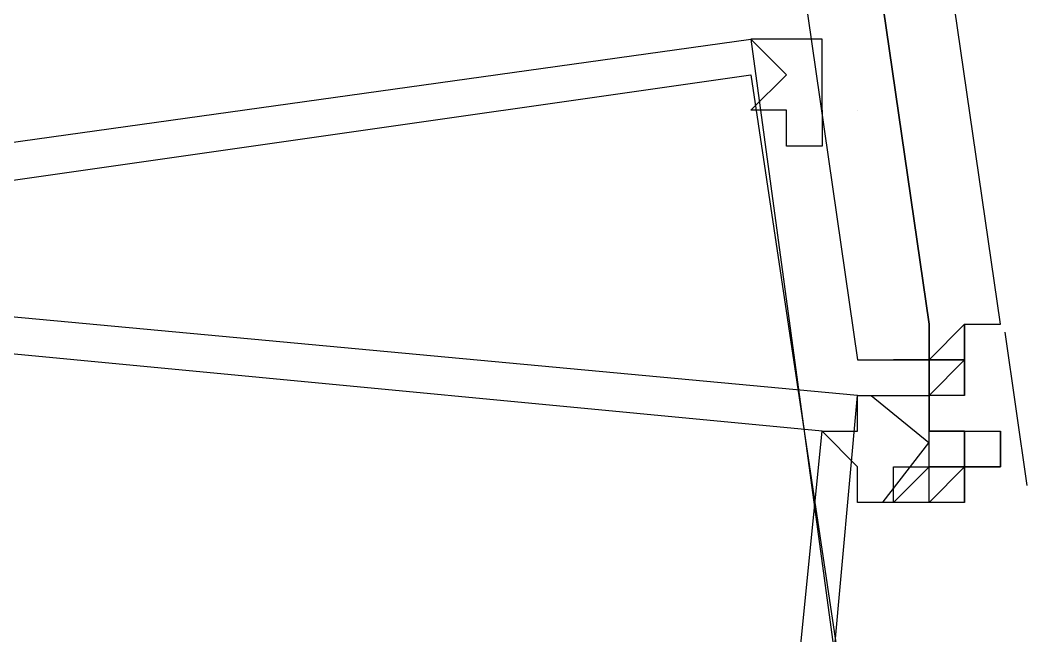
# Model space of a CAD drawing. Header units: feet. Extents: x -84 to 198, y -22 to 181.
# Drawn here: x 123.58 to 123.9566, y 46.2612 to 46.4915 of the extents above; entities that cross this region are included whole.
import ezdxf

# ---------------------------------------------------------------- set-up
doc = ezdxf.new("R2010")
doc.units = ezdxf.units.FT
doc.layers.add('A-LINEA', color=7, linetype='CONTINUOUS')

msp = doc.modelspace()

# ---------------------------------------------------------------- linework, layer by layer
at = {"layer": 'A-LINEA'}
for p, q in [((123.8533, 46.4844), (123.8667, 46.4711)), ((123.8533, 46.4844), (123.8667, 46.4711)), ((123.8667, 46.4844), (123.8667, 46.4844)), ((123.8667, 46.4844), (123.8667, 46.4844)), ((123.8933, 46.4578), (123.8933, 46.4578)), ((123.8933, 46.4578), (123.8933, 46.4578)), ((123.92, 46.3778), (123.92, 46.3778)), ((123.92, 46.3778), (123.92, 46.3778)), ((123.92, 46.3778), (123.92, 46.3778)), ((123.92, 46.3778), (123.92, 46.3778)), ((123.92, 46.3778), (123.92, 46.3778)), ((123.92, 46.3778), (123.92, 46.3778)), ((123.9333, 46.3644), (123.9333, 46.3778)), ((123.9333, 46.3644), (123.9333, 46.3778)), ((123.9333, 46.3644), (123.9333, 46.3778)), ((123.9333, 46.3644), (123.9333, 46.3778)), ((123.9333, 46.3778), (123.9333, 46.3778)), ((123.9333, 46.3644), (123.9333, 46.3778)), ((123.9333, 46.3644), (123.9333, 46.3778)), ((123.9333, 46.3644), (123.9333, 46.3778)), ((123.9333, 46.3644), (123.9333, 46.3778)), ((123.9333, 46.3644), (123.9333, 46.3778)), ((123.9333, 46.3778), (123.9333, 46.3778)), ((123.9333, 46.3644), (123.9333, 46.3778)), ((123.9484, 46.3748), (123.9566, 46.3174)), ((123.9484, 46.3748), (123.9566, 46.3174)), ((123.8933, 46.3644), (123.8933, 46.3644)), ((123.8933, 46.3644), (123.8933, 46.3644)), ((123.8933, 46.3644), (123.8933, 46.3644)), ((123.8933, 46.3644), (123.8933, 46.3644)), ((123.8933, 46.3644), (123.8933, 46.3644)), ((123.8933, 46.3644), (123.8933, 46.3644)), ((123.8933, 46.3644), (123.8933, 46.3644)), ((123.8933, 46.3644), (123.8933, 46.3644)), ((123.8933, 46.3644), (123.8933, 46.3644)), ((123.8933, 46.3644), (123.8933, 46.3644)), ((123.8933, 46.3644), (123.8933, 46.3644)), ((123.8933, 46.3644), (123.8933, 46.3644)), ((123.9067, 46.3644), (123.9067, 46.3644)), ((123.9067, 46.3644), (123.9067, 46.3644)), ((123.9067, 46.3644), (123.9067, 46.3644)), ((123.9067, 46.3644), (123.9067, 46.3644)), ((123.9067, 46.3644), (123.9067, 46.3644)), ((123.9067, 46.3644), (123.9067, 46.3644)), ((123.9067, 46.3644), (123.9067, 46.3644)), ((123.9067, 46.3644), (123.9067, 46.3644)), ((123.9067, 46.3644), (123.9067, 46.3644)), ((123.9067, 46.3644), (123.9067, 46.3644)), ((123.92, 46.3644), (123.9067, 46.3644)), ((123.9067, 46.3644), (123.9067, 46.3644)), ((123.9067, 46.3644), (123.9067, 46.3644)), ((123.9067, 46.3644), (123.9067, 46.3644)), ((123.9067, 46.3644), (123.9067, 46.3644)), ((123.9067, 46.3644), (123.9067, 46.3644)), ((123.9067, 46.3644), (123.9067, 46.3644)), ((123.9067, 46.3644), (123.9067, 46.3644)), ((123.9067, 46.3644), (123.9067, 46.3644)), ((123.9067, 46.3644), (123.9067, 46.3644)), ((123.9067, 46.3644), (123.9067, 46.3644)), ((123.92, 46.3644), (123.9067, 46.3644)), ((123.92, 46.3644), (123.92, 46.3644)), ((123.92, 46.3644), (123.92, 46.3644)), ((123.92, 46.3644), (123.92, 46.3644)), ((123.92, 46.3644), (123.92, 46.3644)), ((123.92, 46.3644), (123.92, 46.3644)), ((123.92, 46.3644), (123.92, 46.3644)), ((123.92, 46.3644), (123.92, 46.3644)), ((123.92, 46.3644), (123.92, 46.3644)), ((123.92, 46.3644), (123.92, 46.3644)), ((123.92, 46.3644), (123.92, 46.3644)), ((123.92, 46.3644), (123.92, 46.3644)), ((123.92, 46.3644), (123.92, 46.3644)), ((123.92, 46.3644), (123.92, 46.3644)), ((123.92, 46.3644), (123.92, 46.3644)), ((123.92, 46.3644), (123.92, 46.3644)), ((123.9333, 46.3644), (123.92, 46.3644)), ((123.92, 46.3644), (123.92, 46.3644)), ((123.92, 46.3644), (123.92, 46.3644)), ((123.92, 46.3644), (123.92, 46.3644)), ((123.92, 46.3644), (123.92, 46.3644)), ((123.92, 46.3644), (123.92, 46.3644)), ((123.92, 46.3644), (123.92, 46.3644)), ((123.92, 46.3644), (123.92, 46.3644)), ((123.92, 46.3644), (123.92, 46.3644)), ((123.92, 46.3644), (123.92, 46.3644)), ((123.92, 46.3644), (123.92, 46.3644)), ((123.92, 46.3644), (123.92, 46.3644)), ((123.92, 46.3644), (123.92, 46.3644)), ((123.92, 46.3644), (123.92, 46.3644)), ((123.92, 46.3644), (123.92, 46.3644)), ((123.92, 46.3644), (123.92, 46.3644)), ((123.92, 46.3644), (123.92, 46.3644)), ((123.92, 46.3644), (123.92, 46.3644)), ((123.92, 46.3644), (123.92, 46.3644)), ((123.92, 46.3644), (123.92, 46.3644)), ((123.92, 46.3644), (123.92, 46.3644)), ((123.92, 46.3644), (123.92, 46.3644)), ((123.92, 46.3644), (123.92, 46.3644)), ((123.92, 46.3644), (123.92, 46.3644)), ((123.92, 46.3644), (123.92, 46.3644)), ((123.9333, 46.3644), (123.92, 46.3644)), ((123.92, 46.3644), (123.92, 46.3644)), ((123.92, 46.3644), (123.92, 46.3644)), ((123.92, 46.3644), (123.92, 46.3644)), ((123.92, 46.3644), (123.92, 46.3644)), ((123.92, 46.3644), (123.92, 46.3644)), ((123.92, 46.3644), (123.92, 46.3644)), ((123.92, 46.3644), (123.92, 46.3644)), ((123.92, 46.3644), (123.92, 46.3644)), ((123.92, 46.3644), (123.92, 46.3644)), ((123.9333, 46.3644), (123.9333, 46.3644)), ((123.9333, 46.3511), (123.9333, 46.3644)), ((123.9333, 46.3644), (123.9333, 46.3644)), ((123.9333, 46.3644), (123.9333, 46.3644)), ((123.9333, 46.3644), (123.9333, 46.3644)), ((123.9333, 46.3644), (123.9333, 46.3644)), ((123.9333, 46.3644), (123.9333, 46.3644)), ((123.9333, 46.3644), (123.9333, 46.3644)), ((123.9333, 46.3644), (123.9333, 46.3644)), ((123.9333, 46.3644), (123.9333, 46.3644)), ((123.9333, 46.3644), (123.9333, 46.3644)), ((123.9333, 46.3644), (123.9333, 46.3644)), ((123.9333, 46.3644), (123.9333, 46.3644)), ((123.9333, 46.3644), (123.9333, 46.3644)), ((123.9333, 46.3644), (123.9333, 46.3511)), ((123.9333, 46.3644), (123.9333, 46.3644)), ((123.9333, 46.3644), (123.9333, 46.3644)), ((123.9333, 46.3644), (123.9333, 46.3644)), ((123.9333, 46.3644), (123.9333, 46.3644)), ((123.9333, 46.3644), (123.9333, 46.3644)), ((123.9333, 46.3644), (123.9333, 46.3644)), ((123.9333, 46.3511), (123.9333, 46.3644)), ((123.9333, 46.3644), (123.9333, 46.3644)), ((123.9333, 46.3644), (123.9333, 46.3644)), ((123.9333, 46.3644), (123.9333, 46.3644)), ((123.9333, 46.3644), (123.9333, 46.3644)), ((123.9333, 46.3644), (123.9333, 46.3644)), ((123.9333, 46.3644), (123.9333, 46.3644)), ((123.9333, 46.3644), (123.9333, 46.3644)), ((123.9333, 46.3644), (123.9333, 46.3644)), ((123.9333, 46.3644), (123.9333, 46.3644)), ((123.9333, 46.3644), (123.9333, 46.3644)), ((123.9333, 46.3644), (123.9333, 46.3644)), ((123.9333, 46.3644), (123.9333, 46.3644)), ((123.9333, 46.3644), (123.9333, 46.3511)), ((123.9333, 46.3644), (123.9333, 46.3644)), ((123.9333, 46.3644), (123.9333, 46.3644)), ((123.9333, 46.3644), (123.9333, 46.3644)), ((123.9333, 46.3644), (123.9333, 46.3644)), ((123.9333, 46.3644), (123.9333, 46.3644)), ((123.92, 46.3511), (123.92, 46.3511)), ((123.92, 46.3511), (123.92, 46.3511)), ((123.92, 46.3378), (123.92, 46.3511)), ((123.92, 46.3511), (123.92, 46.3511)), ((123.92, 46.3511), (123.92, 46.3511)), ((123.92, 46.3511), (123.92, 46.3511)), ((123.9333, 46.3511), (123.92, 46.3511)), ((123.92, 46.3511), (123.92, 46.3511)), ((123.92, 46.3511), (123.92, 46.3511)), ((123.92, 46.3511), (123.92, 46.3511)), ((123.92, 46.3511), (123.92, 46.3378)), ((123.92, 46.3511), (123.92, 46.3511)), ((123.92, 46.3511), (123.92, 46.3511)), ((123.92, 46.3511), (123.92, 46.3511)), ((123.92, 46.3511), (123.92, 46.3511)), ((123.92, 46.3511), (123.92, 46.3378)), ((123.92, 46.3511), (123.92, 46.3378)), ((123.92, 46.3511), (123.92, 46.3511)), ((123.92, 46.3511), (123.92, 46.3511)), ((123.92, 46.3378), (123.92, 46.3511)), ((123.92, 46.3511), (123.92, 46.3511)), ((123.92, 46.3511), (123.92, 46.3511)), ((123.92, 46.3511), (123.92, 46.3511)), ((123.9333, 46.3511), (123.92, 46.3511)), ((123.92, 46.3511), (123.92, 46.3511)), ((123.92, 46.3511), (123.92, 46.3511)), ((123.92, 46.3511), (123.92, 46.3511)), ((123.92, 46.3511), (123.92, 46.3378)), ((123.92, 46.3511), (123.92, 46.3511)), ((123.92, 46.3511), (123.92, 46.3511)), ((123.92, 46.3511), (123.92, 46.3511)), ((123.92, 46.3511), (123.92, 46.3511)), ((123.92, 46.3511), (123.92, 46.3378)), ((123.92, 46.3511), (123.92, 46.3378)), ((123.9333, 46.3511), (123.9333, 46.3511)), ((123.9333, 46.3511), (123.9333, 46.3511)), ((123.9333, 46.3511), (123.9333, 46.3511)), ((123.9333, 46.3511), (123.9333, 46.3511)), ((123.9333, 46.3511), (123.9333, 46.3511)), ((123.9333, 46.3511), (123.9333, 46.3511)), ((123.9333, 46.3511), (123.9333, 46.3511)), ((123.9333, 46.3511), (123.9333, 46.3511)), ((123.9333, 46.3511), (123.9333, 46.3511)), ((123.9333, 46.3511), (123.9333, 46.3511)), ((123.9333, 46.3511), (123.9333, 46.3511)), ((123.9333, 46.3511), (123.9333, 46.3511)), ((123.9333, 46.3511), (123.9333, 46.3511)), ((123.9333, 46.3511), (123.9333, 46.3511)), ((123.9333, 46.3511), (123.9333, 46.3511)), ((123.9333, 46.3511), (123.9333, 46.3511)), ((123.9333, 46.3511), (123.9333, 46.3511)), ((123.9333, 46.3511), (123.9333, 46.3511)), ((123.9333, 46.3511), (123.9333, 46.3511)), ((123.9333, 46.3511), (123.9333, 46.3511)), ((123.9333, 46.3511), (123.9333, 46.3511)), ((123.9333, 46.3511), (123.9333, 46.3511)), ((123.9333, 46.3511), (123.9333, 46.3511)), ((123.9333, 46.3511), (123.9333, 46.3511)), ((123.9333, 46.3511), (123.9333, 46.3511)), ((123.9333, 46.3511), (123.9333, 46.3511)), ((123.9333, 46.3511), (123.9333, 46.3511)), ((123.9333, 46.3511), (123.9333, 46.3511)), ((123.9333, 46.3511), (123.9333, 46.3511)), ((123.9333, 46.3511), (123.9333, 46.3511)), ((123.9333, 46.3511), (123.9333, 46.3511)), ((123.9333, 46.3511), (123.9333, 46.3511)), ((123.9333, 46.3511), (123.9333, 46.3511)), ((123.9333, 46.3511), (123.9333, 46.3511)), ((123.9333, 46.3511), (123.9333, 46.3511)), ((123.9333, 46.3511), (123.9333, 46.3511)), ((123.9333, 46.3511), (123.9333, 46.3511)), ((123.9333, 46.3511), (123.9333, 46.3511)), ((123.9333, 46.3511), (123.9333, 46.3511)), ((123.9333, 46.3511), (123.9333, 46.3511)), ((123.9333, 46.3511), (123.9333, 46.3511)), ((123.9333, 46.3511), (123.9333, 46.3511)), ((123.9333, 46.3511), (123.9333, 46.3511)), ((123.9333, 46.3511), (123.9333, 46.3511)), ((123.9333, 46.3511), (123.9333, 46.3511)), ((123.9333, 46.3511), (123.9333, 46.3511)), ((123.9333, 46.3511), (123.9333, 46.3511)), ((123.9333, 46.3511), (123.9333, 46.3511)), ((123.9333, 46.3511), (123.9333, 46.3511)), ((123.9333, 46.3511), (123.9333, 46.3511)), ((123.9333, 46.3511), (123.9333, 46.3511)), ((123.9333, 46.3511), (123.9333, 46.3511)), ((123.9333, 46.3511), (123.9333, 46.3511)), ((123.9333, 46.3511), (123.9333, 46.3511)), ((123.9333, 46.3511), (123.9333, 46.3511)), ((123.9333, 46.3511), (123.9333, 46.3511)), ((123.9333, 46.3511), (123.9333, 46.3511)), ((123.9333, 46.3511), (123.9333, 46.3511)), ((123.9333, 46.3511), (123.9333, 46.3511)), ((123.9333, 46.3511), (123.9333, 46.3511)), ((123.9333, 46.3511), (123.9333, 46.3511)), ((123.9333, 46.3511), (123.9333, 46.3511)), ((123.9333, 46.3511), (123.9333, 46.3511)), ((123.9333, 46.3511), (123.9333, 46.3511)), ((123.9333, 46.3511), (123.9333, 46.3511)), ((123.9333, 46.3511), (123.9333, 46.3511)), ((123.9333, 46.3511), (123.9333, 46.3511)), ((123.9333, 46.3511), (123.9333, 46.3511)), ((123.9333, 46.3511), (123.9333, 46.3511)), ((123.9333, 46.3511), (123.9333, 46.3511)), ((123.9333, 46.3511), (123.9333, 46.3511)), ((123.9333, 46.3511), (123.9333, 46.3511)), ((123.9333, 46.3511), (123.9333, 46.3511)), ((123.9333, 46.3511), (123.9333, 46.3511)), ((123.9333, 46.3511), (123.9333, 46.3511)), ((123.9333, 46.3511), (123.9333, 46.3511)), ((123.9333, 46.3511), (123.9333, 46.3511)), ((123.9333, 46.3511), (123.9333, 46.3511)), ((123.8933, 46.3378), (123.8933, 46.3378)), ((123.8933, 46.3378), (123.8933, 46.3378)), ((123.92, 46.3378), (123.92, 46.3378)), ((123.92, 46.3378), (123.9333, 46.3378)), ((123.92, 46.3378), (123.92, 46.3378)), ((123.92, 46.3378), (123.9333, 46.3378)), ((123.92, 46.3244), (123.92, 46.3378)), ((123.92, 46.3378), (123.92, 46.3378)), ((123.92, 46.3378), (123.92, 46.3378)), ((123.92, 46.3378), (123.92, 46.3378)), ((123.92, 46.3378), (123.92, 46.3378)), ((123.92, 46.3378), (123.92, 46.3378)), ((123.92, 46.3378), (123.92, 46.3378)), ((123.92, 46.3378), (123.92, 46.3378)), ((123.92, 46.3378), (123.92, 46.3378)), ((123.92, 46.3378), (123.92, 46.3378)), ((123.9333, 46.3378), (123.92, 46.3378)), ((123.92, 46.3378), (123.92, 46.3378)), ((123.92, 46.3378), (123.92, 46.3378)), ((123.9333, 46.3378), (123.92, 46.3378)), ((123.92, 46.3378), (123.92, 46.3378)), ((123.92, 46.3378), (123.92, 46.3378)), ((123.92, 46.3378), (123.92, 46.3378)), ((123.92, 46.3378), (123.9333, 46.3378)), ((123.92, 46.3378), (123.92, 46.3378)), ((123.92, 46.3378), (123.9333, 46.3378)), ((123.92, 46.3244), (123.92, 46.3378)), ((123.92, 46.3378), (123.92, 46.3378)), ((123.92, 46.3378), (123.92, 46.3378)), ((123.92, 46.3378), (123.92, 46.3378)), ((123.92, 46.3378), (123.92, 46.3378)), ((123.92, 46.3378), (123.92, 46.3378)), ((123.92, 46.3378), (123.92, 46.3378)), ((123.92, 46.3378), (123.92, 46.3378)), ((123.92, 46.3378), (123.92, 46.3378)), ((123.92, 46.3378), (123.92, 46.3378)), ((123.9333, 46.3378), (123.92, 46.3378)), ((123.92, 46.3378), (123.92, 46.3378)), ((123.92, 46.3378), (123.92, 46.3378)), ((123.9333, 46.3378), (123.92, 46.3378)), ((123.92, 46.3378), (123.92, 46.3378)), ((123.92, 46.3378), (123.92, 46.3378)), ((123.9333, 46.3378), (123.9333, 46.3378)), ((123.9333, 46.3378), (123.9333, 46.3378)), ((123.9333, 46.3378), (123.9333, 46.3378)), ((123.9333, 46.3378), (123.9333, 46.3378)), ((123.9333, 46.3378), (123.9333, 46.3378)), ((123.9333, 46.3378), (123.9333, 46.3378)), ((123.9333, 46.3378), (123.9333, 46.3378)), ((123.9333, 46.3378), (123.9467, 46.3378)), ((123.9333, 46.3378), (123.9333, 46.3378)), ((123.9333, 46.3378), (123.9333, 46.3378)), ((123.9333, 46.3378), (123.9333, 46.3378)), ((123.9333, 46.3378), (123.9333, 46.3378)), ((123.9333, 46.3378), (123.9333, 46.3378)), ((123.9333, 46.3378), (123.9333, 46.3378)), ((123.9333, 46.3378), (123.9333, 46.3378)), ((123.9333, 46.3378), (123.9333, 46.3378)), ((123.9333, 46.3378), (123.9333, 46.3378)), ((123.9333, 46.3378), (123.9333, 46.3378)), ((123.9333, 46.3378), (123.9333, 46.3378)), ((123.9333, 46.3378), (123.9333, 46.3244)), ((123.9333, 46.3378), (123.9333, 46.3378)), ((123.9333, 46.3378), (123.9333, 46.3378)), ((123.9333, 46.3378), (123.9333, 46.3378)), ((123.9333, 46.3378), (123.9467, 46.3378)), ((123.9333, 46.3378), (123.9333, 46.3378)), ((123.9333, 46.3378), (123.9333, 46.3378)), ((123.9333, 46.3378), (123.9333, 46.3378)), ((123.9333, 46.3378), (123.9333, 46.3378)), ((123.9333, 46.3378), (123.9333, 46.3378)), ((123.9333, 46.3378), (123.9333, 46.3378)), ((123.9333, 46.3378), (123.9333, 46.3378)), ((123.9333, 46.3378), (123.9333, 46.3378)), ((123.9333, 46.3378), (123.9333, 46.3378)), ((123.9333, 46.3378), (123.9467, 46.3378)), ((123.9333, 46.3378), (123.9333, 46.3378)), ((123.9333, 46.3378), (123.9333, 46.3378)), ((123.9333, 46.3378), (123.9333, 46.3378)), ((123.9333, 46.3378), (123.9333, 46.3378)), ((123.9333, 46.3378), (123.9333, 46.3378)), ((123.9333, 46.3378), (123.9333, 46.3378)), ((123.9333, 46.3378), (123.9333, 46.3378)), ((123.9333, 46.3378), (123.9333, 46.3378)), ((123.9333, 46.3378), (123.9333, 46.3378)), ((123.9333, 46.3378), (123.9333, 46.3378)), ((123.9333, 46.3378), (123.9333, 46.3378)), ((123.9333, 46.3378), (123.9333, 46.3244)), ((123.9333, 46.3378), (123.9333, 46.3378)), ((123.9333, 46.3378), (123.9333, 46.3378)), ((123.9333, 46.3378), (123.9333, 46.3378)), ((123.9333, 46.3378), (123.9467, 46.3378)), ((123.9333, 46.3378), (123.9333, 46.3378)), ((123.9333, 46.3378), (123.9333, 46.3378)), ((123.9467, 46.3378), (123.9467, 46.3378)), ((123.9467, 46.3378), (123.9467, 46.3378)), ((123.9467, 46.3378), (123.9467, 46.3378)), ((123.9467, 46.3244), (123.9467, 46.3378)), ((123.9467, 46.3244), (123.9467, 46.3378)), ((123.9467, 46.3378), (123.9467, 46.3378)), ((123.9467, 46.3378), (123.9467, 46.3378)), ((123.9467, 46.3378), (123.9467, 46.3378)), ((123.9467, 46.3378), (123.9467, 46.3378)), ((123.9467, 46.3378), (123.9467, 46.3378)), ((123.9467, 46.3244), (123.9467, 46.3378)), ((123.9467, 46.3244), (123.9467, 46.3378)), ((123.9467, 46.3378), (123.9467, 46.3378)), ((123.9467, 46.3378), (123.9467, 46.3378)), ((123.8933, 46.3244), (123.8933, 46.3244)), ((123.8933, 46.3244), (123.8933, 46.3244)), ((123.9067, 46.3111), (123.9067, 46.3244)), ((123.9067, 46.3244), (123.92, 46.3244)), ((123.9067, 46.3111), (123.9067, 46.3244)), ((123.9067, 46.3244), (123.92, 46.3244)), ((123.92, 46.3244), (123.92, 46.3244)), ((123.92, 46.3244), (123.92, 46.3244)), ((123.92, 46.3244), (123.92, 46.3244)), ((123.92, 46.3244), (123.92, 46.3244)), ((123.92, 46.3244), (123.92, 46.3244)), ((123.92, 46.3244), (123.9333, 46.3244)), ((123.92, 46.3244), (123.92, 46.3244)), ((123.92, 46.3244), (123.92, 46.3244)), ((123.92, 46.3244), (123.92, 46.3244)), ((123.92, 46.3244), (123.92, 46.3244)), ((123.92, 46.3244), (123.92, 46.3244)), ((123.92, 46.3244), (123.92, 46.3244)), ((123.92, 46.3244), (123.92, 46.3244)), ((123.92, 46.3111), (123.9333, 46.3244)), ((123.92, 46.3244), (123.92, 46.3244)), ((123.92, 46.3244), (123.92, 46.3244)), ((123.92, 46.3244), (123.92, 46.3244)), ((123.92, 46.3244), (123.92, 46.3244)), ((123.92, 46.3244), (123.92, 46.3244)), ((123.92, 46.3244), (123.92, 46.3244)), ((123.92, 46.3244), (123.92, 46.3244)), ((123.92, 46.3244), (123.92, 46.3244)), ((123.92, 46.3244), (123.92, 46.3244)), ((123.92, 46.3244), (123.92, 46.3244)), ((123.92, 46.3244), (123.92, 46.3244)), ((123.92, 46.3244), (123.92, 46.3244)), ((123.92, 46.3244), (123.92, 46.3244)), ((123.92, 46.3244), (123.92, 46.3244)), ((123.92, 46.3244), (123.92, 46.3244)), ((123.9333, 46.3244), (123.92, 46.3244)), ((123.92, 46.3244), (123.92, 46.3244)), ((123.92, 46.3244), (123.92, 46.3244)), ((123.92, 46.3244), (123.92, 46.3244)), ((123.92, 46.3244), (123.92, 46.3244)), ((123.92, 46.3244), (123.92, 46.3244)), ((123.92, 46.3244), (123.9333, 46.3244)), ((123.92, 46.3244), (123.92, 46.3244)), ((123.92, 46.3244), (123.92, 46.3244)), ((123.92, 46.3244), (123.92, 46.3244)), ((123.92, 46.3244), (123.92, 46.3244)), ((123.92, 46.3244), (123.92, 46.3244)), ((123.92, 46.3244), (123.92, 46.3244)), ((123.92, 46.3244), (123.92, 46.3244)), ((123.92, 46.3111), (123.9333, 46.3244)), ((123.92, 46.3244), (123.92, 46.3244)), ((123.92, 46.3244), (123.92, 46.3244)), ((123.92, 46.3244), (123.92, 46.3244)), ((123.92, 46.3244), (123.92, 46.3244)), ((123.92, 46.3244), (123.92, 46.3244)), ((123.92, 46.3244), (123.92, 46.3244)), ((123.92, 46.3244), (123.92, 46.3244)), ((123.92, 46.3244), (123.92, 46.3244)), ((123.92, 46.3244), (123.92, 46.3244)), ((123.92, 46.3244), (123.92, 46.3244)), ((123.92, 46.3244), (123.92, 46.3244)), ((123.92, 46.3244), (123.92, 46.3244)), ((123.92, 46.3244), (123.92, 46.3244)), ((123.92, 46.3244), (123.92, 46.3244)), ((123.92, 46.3244), (123.92, 46.3244)), ((123.9333, 46.3244), (123.92, 46.3244)), ((123.9333, 46.3244), (123.9333, 46.3244)), ((123.9333, 46.3244), (123.9333, 46.3244)), ((123.9333, 46.3244), (123.9333, 46.3244)), ((123.9333, 46.3244), (123.9333, 46.3244)), ((123.9333, 46.3244), (123.9333, 46.3244)), ((123.9333, 46.3244), (123.9333, 46.3244)), ((123.9333, 46.3244), (123.9467, 46.3244)), ((123.9333, 46.3244), (123.9333, 46.3244)), ((123.9333, 46.3244), (123.9333, 46.3244)), ((123.9333, 46.3111), (123.9333, 46.3244)), ((123.9467, 46.3244), (123.9333, 46.3244)), ((123.9333, 46.3244), (123.9333, 46.3244)), ((123.9467, 46.3244), (123.9333, 46.3244)), ((123.9333, 46.3244), (123.9333, 46.3244)), ((123.9333, 46.3244), (123.9333, 46.3244)), ((123.9333, 46.3244), (123.9333, 46.3244)), ((123.9333, 46.3244), (123.9333, 46.3244)), ((123.9333, 46.3244), (123.9333, 46.3244)), ((123.9333, 46.3244), (123.9333, 46.3244)), ((123.9333, 46.3244), (123.9333, 46.3244)), ((123.9333, 46.3244), (123.9333, 46.3244)), ((123.9333, 46.3244), (123.9333, 46.3244)), ((123.9333, 46.3244), (123.9333, 46.3244)), ((123.9333, 46.3244), (123.9333, 46.3244)), ((123.9333, 46.3244), (123.9467, 46.3244)), ((123.9333, 46.3244), (123.9333, 46.3244)), ((123.9333, 46.3244), (123.9333, 46.3244)), ((123.9333, 46.3111), (123.9333, 46.3244)), ((123.9467, 46.3244), (123.9333, 46.3244)), ((123.9333, 46.3244), (123.9333, 46.3244)), ((123.9467, 46.3244), (123.9333, 46.3244)), ((123.9333, 46.3244), (123.9333, 46.3244)), ((123.9333, 46.3244), (123.9333, 46.3244)), ((123.9333, 46.3244), (123.9333, 46.3244)), ((123.9333, 46.3244), (123.9333, 46.3244)), ((123.9333, 46.3244), (123.9333, 46.3244)), ((123.9467, 46.3244), (123.9467, 46.3244)), ((123.9467, 46.3244), (123.9467, 46.3244)), ((123.9467, 46.3244), (123.9467, 46.3244)), ((123.9467, 46.3244), (123.9467, 46.3244)), ((123.9467, 46.3244), (123.9467, 46.3244)), ((123.9467, 46.3244), (123.9467, 46.3244)), ((123.9467, 46.3244), (123.9467, 46.3244)), ((123.9467, 46.3244), (123.9467, 46.3244)), ((123.9467, 46.3244), (123.9467, 46.3244)), ((123.9467, 46.3244), (123.9467, 46.3244)), ((123.9067, 46.3111), (123.9067, 46.3111)), ((123.9067, 46.3111), (123.9067, 46.3111)), ((123.9067, 46.3111), (123.9067, 46.3111)), ((123.9067, 46.3111), (123.9067, 46.3111)), ((123.92, 46.3111), (123.92, 46.3111)), ((123.92, 46.3111), (123.92, 46.3111)), ((123.9333, 46.3111), (123.9333, 46.3111)), ((123.9333, 46.3111), (123.9333, 46.3111))]:
    msp.add_line(p, q, dxfattribs=at)
for points in [[(123.9467, 46.3778), (123.4533, 49.7778), (123.44, 49.7911), (123.4267, 49.7778), (123.92, 46.3778), (123.92, 46.3644), (123.9333, 46.3778), (123.9467, 46.3778)], [(123.9467, 46.3778), (123.4533, 49.7778), (123.44, 49.7911), (123.4267, 49.7778), (123.92, 46.3778), (123.92, 46.3644), (123.9333, 46.3778), (123.9467, 46.3778)], [(123.92, 46.3644), (123.92, 46.3778), (123.4267, 49.7778), (123.4133, 49.7778), (123.4, 49.7778), (123.8933, 46.3644), (123.92, 46.3644)], [(123.92, 46.3644), (123.92, 46.3778), (123.4267, 49.7778), (123.4133, 49.7778), (123.4, 49.7778), (123.8933, 46.3644), (123.92, 46.3644)], [(123.32, 46.1111), (123.28, 46.4044), (123.8533, 46.4844), (123.8933, 46.1911), (123.32, 46.1111)], [(123.32, 46.1111), (123.28, 46.4044), (123.8533, 46.4844), (123.8933, 46.1911), (123.32, 46.1111)], [(123.88, 46.4578), (123.88, 46.4711), (123.88, 46.4711), (123.88, 46.4844), (123.88, 46.4844), (123.88, 46.4844), (123.8533, 46.4844)], [(123.88, 46.4578), (123.88, 46.4711), (123.88, 46.4711), (123.88, 46.4844), (123.88, 46.4844), (123.88, 46.4844), (123.8533, 46.4844)], [(123.3333, 46.1244), (123.2933, 46.3911), (123.8533, 46.4711), (123.8933, 46.2044), (123.3333, 46.1244)], [(123.3333, 46.1244), (123.2933, 46.3911), (123.8533, 46.4711), (123.8933, 46.2044), (123.3333, 46.1244)], [(123.8533, 46.4711), (123.8533, 46.4711), (123.8533, 46.4711), (123.8533, 46.4711), (123.8533, 46.4711), (123.8533, 46.4711), (123.8533, 46.4711)], [(123.8533, 46.4578), (123.8667, 46.4711), (123.8667, 46.4711)], [(123.8533, 46.4711), (123.8533, 46.4711), (123.8533, 46.4711)], [(123.8533, 46.4711), (123.8533, 46.4711), (123.8533, 46.4711), (123.8533, 46.4711), (123.8533, 46.4711), (123.8533, 46.4711), (123.8533, 46.4711)], [(123.8533, 46.4578), (123.8667, 46.4711), (123.8667, 46.4711)], [(123.8533, 46.4711), (123.8533, 46.4711), (123.8533, 46.4711)], [(123.88, 46.4578), (123.88, 46.4444), (123.88, 46.4444), (123.8667, 46.4444), (123.8667, 46.4444), (123.8667, 46.4578), (123.8667, 46.4578), (123.8533, 46.4578), (123.8533, 46.4578), (123.8533, 46.4578), (123.8533, 46.4578)], [(123.88, 46.4578), (123.88, 46.4444), (123.88, 46.4444), (123.8667, 46.4444), (123.8667, 46.4444), (123.8667, 46.4578), (123.8667, 46.4578), (123.8533, 46.4578), (123.8533, 46.4578), (123.8533, 46.4578), (123.8533, 46.4578)], [(123.32, 46.4044), (123.2933, 46.1111), (123.8667, 46.0578), (123.8933, 46.3511), (123.32, 46.4044)], [(123.32, 46.4044), (123.2933, 46.1111), (123.8667, 46.0578), (123.8933, 46.3511), (123.32, 46.4044)], [(123.32, 46.3911), (123.3067, 46.1244), (123.8533, 46.0711), (123.88, 46.3378), (123.32, 46.3911)], [(123.32, 46.3911), (123.3067, 46.1244), (123.8533, 46.0711), (123.88, 46.3378), (123.32, 46.3911)], [(123.8933, 46.3644), (123.9067, 46.3644), (123.92, 46.3644), (123.92, 46.3778), (123.92, 46.3644), (123.9333, 46.3778), (123.9467, 46.3778)], [(123.8933, 46.3644), (123.9067, 46.3644), (123.92, 46.3644), (123.92, 46.3778), (123.92, 46.3644), (123.9333, 46.3778), (123.9467, 46.3778)], [(123.9333, 46.3778), (123.9333, 46.3644), (123.92, 46.3644)], [(123.9333, 46.3778), (123.9333, 46.3644), (123.92, 46.3644)], [(123.9333, 46.3644), (123.9333, 46.3644), (123.92, 46.3511), (123.92, 46.3511)], [(123.92, 46.3644), (123.92, 46.3644), (123.9333, 46.3644)], [(123.92, 46.3644), (123.92, 46.3511), (123.92, 46.3644)], [(123.92, 46.3644), (123.92, 46.3511), (123.92, 46.3644)], [(123.9333, 46.3644), (123.9333, 46.3644), (123.92, 46.3511), (123.92, 46.3511)], [(123.92, 46.3644), (123.92, 46.3644), (123.9333, 46.3644)], [(123.92, 46.3644), (123.92, 46.3511), (123.92, 46.3644)], [(123.92, 46.3644), (123.92, 46.3511), (123.92, 46.3644)], [(123.92, 46.3111), (123.92, 46.3111), (123.92, 46.3111), (123.8933, 46.3111), (123.8933, 46.3111), (123.8933, 46.3244), (123.8933, 46.3244), (123.8933, 46.3244), (123.8933, 46.3244), (123.8933, 46.3244), (123.88, 46.3378), (123.88, 46.3378), (123.8933, 46.3378), (123.8933, 46.3378), (123.8933, 46.3378), (123.8933, 46.3378), (123.8933, 46.3378), (123.8933, 46.3511), (123.8933, 46.3511), (123.92, 46.3511), (123.92, 46.3511)], [(123.92, 46.3111), (123.92, 46.3111), (123.92, 46.3111), (123.8933, 46.3111), (123.8933, 46.3111), (123.8933, 46.3244), (123.8933, 46.3244), (123.8933, 46.3244), (123.8933, 46.3244), (123.8933, 46.3244), (123.88, 46.3378), (123.88, 46.3378), (123.8933, 46.3378), (123.8933, 46.3378), (123.8933, 46.3378), (123.8933, 46.3378), (123.8933, 46.3378), (123.8933, 46.3511), (123.8933, 46.3511), (123.92, 46.3511), (123.92, 46.3511)], [(123.9029, 46.3113), (123.9199, 46.3334), (123.8983, 46.351)], [(123.9029, 46.3113), (123.9199, 46.3334), (123.8983, 46.351)], [(123.8933, 46.3378), (123.8933, 46.3378), (123.8933, 46.3378)], [(123.8933, 46.3378), (123.8933, 46.3378), (123.8933, 46.3378)], [(123.92, 46.3378), (123.92, 46.3378), (123.92, 46.3378)], [(123.9333, 46.3378), (123.92, 46.3378), (123.9333, 46.3378)], [(123.9333, 46.3378), (123.92, 46.3378), (123.9333, 46.3378)], [(123.92, 46.3378), (123.92, 46.3378), (123.92, 46.3378)], [(123.9333, 46.3378), (123.92, 46.3378), (123.9333, 46.3378)], [(123.9333, 46.3378), (123.92, 46.3378), (123.9333, 46.3378)], [(123.9467, 46.3244), (123.9333, 46.3244), (123.9333, 46.3378)], [(123.9333, 46.3378), (123.9467, 46.3378), (123.9467, 46.3244)], [(123.9467, 46.3244), (123.9333, 46.3244), (123.9333, 46.3378)], [(123.9333, 46.3378), (123.9467, 46.3378), (123.9467, 46.3244)], [(123.9467, 46.3244), (123.9333, 46.3244), (123.9333, 46.3111), (123.92, 46.3111), (123.92, 46.3244), (123.9067, 46.3111), (123.8933, 46.3111)], [(123.9467, 46.3244), (123.9333, 46.3244), (123.9333, 46.3111), (123.92, 46.3111), (123.92, 46.3244), (123.9067, 46.3111), (123.8933, 46.3111)], [(123.92, 46.3244), (123.92, 46.3244), (123.92, 46.3244)], [(123.92, 46.3244), (123.92, 46.3244), (123.92, 46.3244)]]:
    msp.add_lwpolyline(points, dxfattribs=at)

doc.saveas('drawing.dxf')
